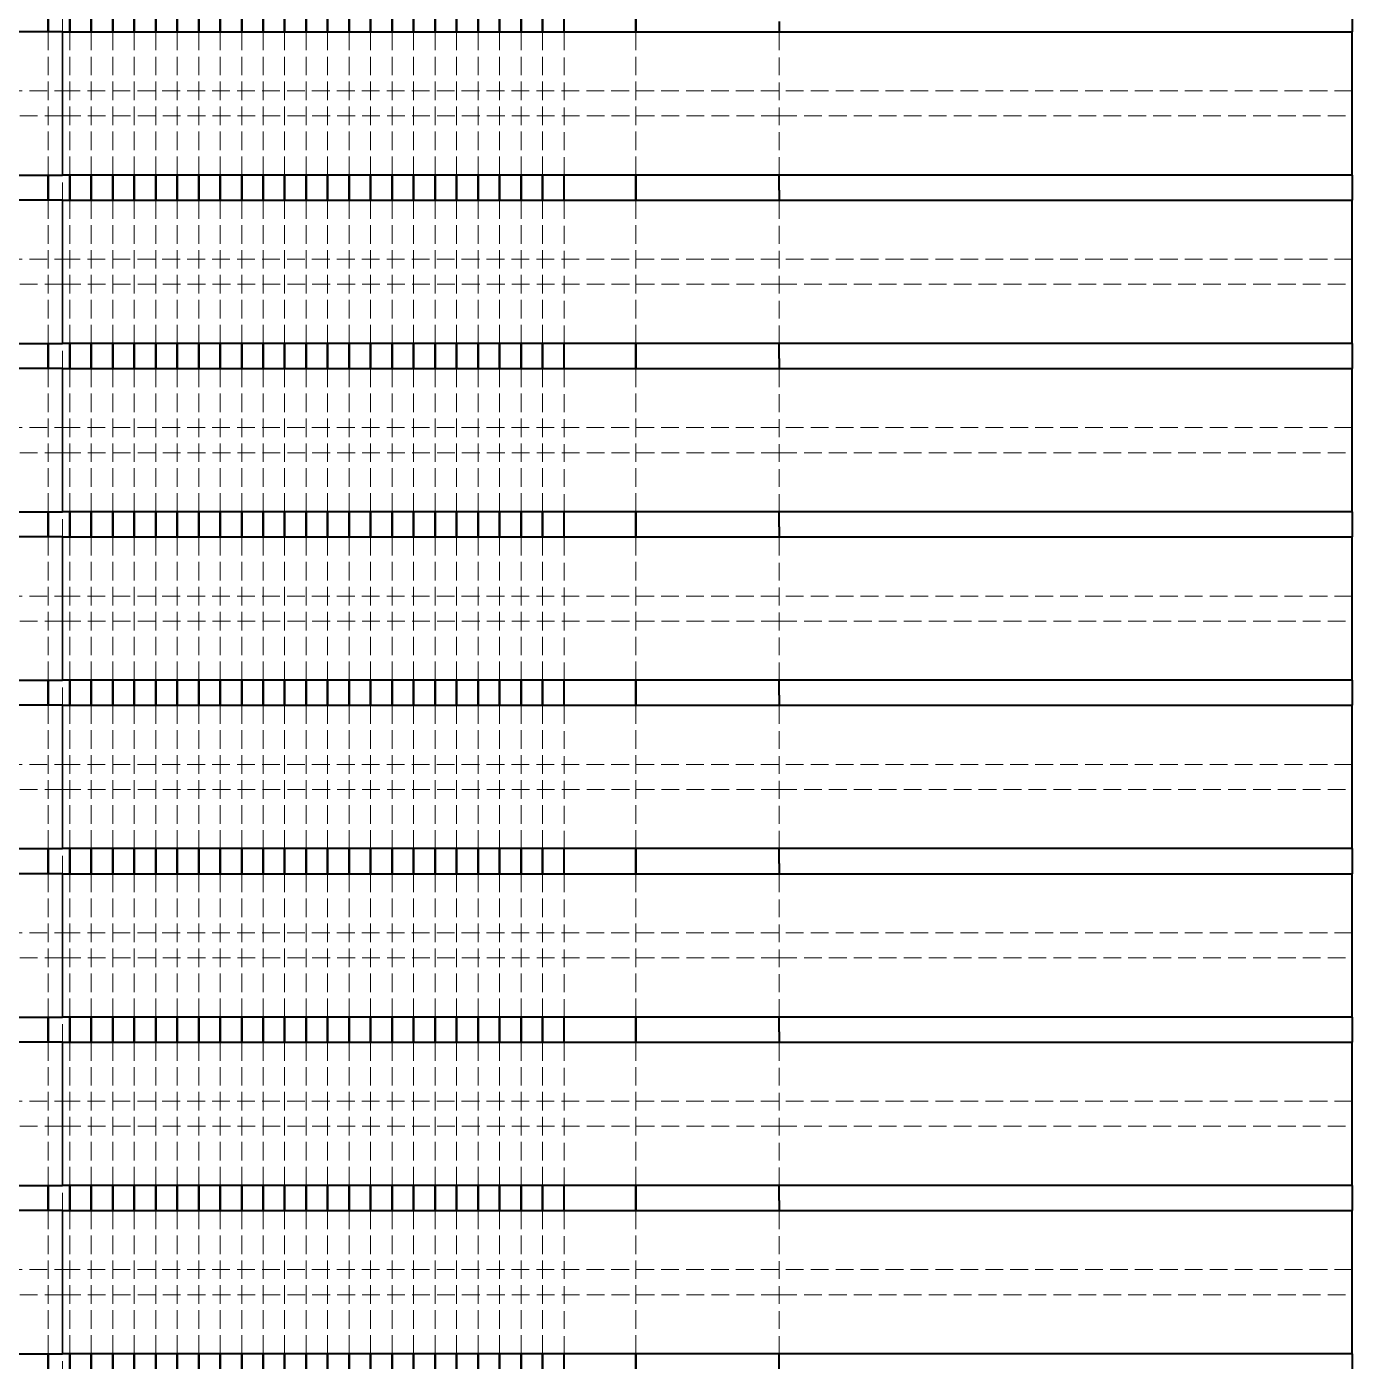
# Model space of a CAD drawing. Header units: millimetres. Extents: x 0 to 630, y 0 to 446.
# Drawn here: x 61.38 to 79.88, y 174.94 to 193.56 of the extents above; entities that cross this region are included whole.
import ezdxf

# ---------------------------------------------------------------- set-up
doc = ezdxf.new("R2010")
doc.units = ezdxf.units.MM
doc.header["$LTSCALE"] = 1.5
doc.linetypes.add('DASHED', pattern=[0.2067, 0.1654, -0.0413])
for name, color, linetype, lineweight, true_color in [('가려진 것(ISO)', 2, 'DASHED', 18, 0xffff00), ('가려진 좁은 것(ISO)', 2, 'DASHED', 18, 0xffff00), ('가시적인 것(ISO)', 3, 'Continuous', 40, 0x00ff00), ('가시적인 좁은 것(ISO)', 3, 'Continuous', 35, 0x00ff00)]:
    doc.layers.add(name, color=color, linetype=linetype, lineweight=lineweight, true_color=true_color)

msp = doc.modelspace()

# ---------------------------------------------------------------- linework, layer by layer
at = {"layer": '가려진 것(ISO)'}
for p, q in [((61.685, 193.494), (61.685, 191.494)), ((61.685, 191.494), (61.685, 193.494)), ((61.985, 193.494), (61.985, 191.494)), ((61.985, 191.494), (61.985, 193.494)), ((62.285, 193.494), (62.285, 191.494)), ((62.285, 191.494), (62.285, 193.494)), ((62.585, 193.494), (62.585, 191.494)), ((62.585, 191.494), (62.585, 193.494)), ((62.885, 193.494), (62.885, 191.494)), ((62.885, 191.494), (62.885, 193.494)), ((63.185, 193.494), (63.185, 191.494)), ((63.185, 191.494), (63.185, 193.494)), ((63.485, 193.494), (63.485, 191.494)), ((63.485, 191.494), (63.485, 193.494)), ((63.785, 193.494), (63.785, 191.494)), ((63.785, 191.494), (63.785, 193.494)), ((64.085, 193.494), (64.085, 191.494)), ((64.085, 191.494), (64.085, 193.494)), ((64.385, 193.494), (64.385, 191.494)), ((64.385, 191.494), (64.385, 193.494)), ((64.685, 193.494), (64.685, 191.494)), ((64.685, 191.494), (64.685, 193.494)), ((64.985, 193.494), (64.985, 191.494)), ((64.985, 191.494), (64.985, 193.494)), ((65.285, 193.494), (65.285, 191.494)), ((65.285, 191.494), (65.285, 193.494)), ((65.585, 193.494), (65.585, 191.494)), ((65.585, 191.494), (65.585, 193.494)), ((65.885, 193.494), (65.885, 191.494)), ((65.885, 191.494), (65.885, 193.494)), ((66.185, 193.494), (66.185, 191.494)), ((66.185, 191.494), (66.185, 193.494)), ((66.485, 193.494), (66.485, 191.494)), ((66.485, 191.494), (66.485, 193.494)), ((66.785, 193.494), (66.785, 191.494)), ((66.785, 191.494), (66.785, 193.494)), ((67.085, 193.494), (67.085, 191.494)), ((67.085, 191.494), (67.085, 193.494)), ((67.385, 193.494), (67.385, 191.494)), ((67.385, 191.494), (67.385, 193.494)), ((67.685, 193.494), (67.685, 191.494)), ((67.685, 191.494), (67.685, 193.494)), ((67.985, 193.494), (67.985, 191.494)), ((67.985, 191.494), (67.985, 193.494)), ((68.285, 193.494), (68.285, 191.494)), ((68.285, 191.494), (68.285, 193.494)), ((68.585, 193.494), (68.585, 191.494)), ((68.585, 191.494), (68.585, 193.494)), ((68.885, 191.494), (68.885, 193.494)), ((69.885, 191.494), (69.885, 193.494)), ((69.885, 193.494), (69.885, 191.494)), ((61.685, 191.144), (61.685, 189.144)), ((61.685, 189.144), (61.685, 191.144)), ((61.985, 191.144), (61.985, 189.144)), ((61.985, 189.144), (61.985, 191.144)), ((62.285, 191.144), (62.285, 189.144)), ((62.285, 189.144), (62.285, 191.144)), ((62.585, 191.144), (62.585, 189.144)), ((62.585, 189.144), (62.585, 191.144)), ((62.885, 191.144), (62.885, 189.144)), ((62.885, 189.144), (62.885, 191.144)), ((63.185, 191.144), (63.185, 189.144)), ((63.185, 189.144), (63.185, 191.144)), ((63.485, 191.144), (63.485, 189.144)), ((63.485, 189.144), (63.485, 191.144)), ((63.785, 191.144), (63.785, 189.144)), ((63.785, 189.144), (63.785, 191.144)), ((64.085, 191.144), (64.085, 189.144)), ((64.085, 189.144), (64.085, 191.144)), ((64.385, 191.144), (64.385, 189.144)), ((64.385, 189.144), (64.385, 191.144)), ((64.685, 191.144), (64.685, 189.144)), ((64.685, 189.144), (64.685, 191.144)), ((64.985, 191.144), (64.985, 189.144)), ((64.985, 189.144), (64.985, 191.144)), ((65.285, 191.144), (65.285, 189.144)), ((65.285, 189.144), (65.285, 191.144)), ((65.585, 191.144), (65.585, 189.144)), ((65.585, 189.144), (65.585, 191.144)), ((65.885, 191.144), (65.885, 189.144)), ((65.885, 189.144), (65.885, 191.144)), ((66.185, 191.144), (66.185, 189.144)), ((66.185, 189.144), (66.185, 191.144)), ((66.485, 191.144), (66.485, 189.144)), ((66.485, 189.144), (66.485, 191.144)), ((66.785, 191.144), (66.785, 189.144)), ((66.785, 189.144), (66.785, 191.144)), ((67.085, 191.144), (67.085, 189.144)), ((67.085, 189.144), (67.085, 191.144)), ((67.385, 191.144), (67.385, 189.144)), ((67.385, 189.144), (67.385, 191.144)), ((67.685, 191.144), (67.685, 189.144)), ((67.685, 189.144), (67.685, 191.144)), ((67.985, 191.144), (67.985, 189.144)), ((67.985, 189.144), (67.985, 191.144)), ((68.285, 191.144), (68.285, 189.144)), ((68.285, 189.144), (68.285, 191.144)), ((68.585, 191.144), (68.585, 189.144)), ((68.585, 189.144), (68.585, 191.144)), ((68.885, 189.144), (68.885, 191.144)), ((69.885, 189.144), (69.885, 191.144)), ((69.885, 191.144), (69.885, 189.144)), ((61.685, 188.794), (61.685, 186.794)), ((61.685, 186.794), (61.685, 188.794)), ((61.985, 188.794), (61.985, 186.794)), ((61.985, 186.794), (61.985, 188.794)), ((62.285, 188.794), (62.285, 186.794)), ((62.285, 186.794), (62.285, 188.794)), ((62.585, 188.794), (62.585, 186.794)), ((62.585, 186.794), (62.585, 188.794)), ((62.885, 188.794), (62.885, 186.794)), ((62.885, 186.794), (62.885, 188.794)), ((63.185, 188.794), (63.185, 186.794)), ((63.185, 186.794), (63.185, 188.794)), ((63.485, 188.794), (63.485, 186.794)), ((63.485, 186.794), (63.485, 188.794)), ((63.785, 188.794), (63.785, 186.794)), ((63.785, 186.794), (63.785, 188.794)), ((64.085, 188.794), (64.085, 186.794)), ((64.085, 186.794), (64.085, 188.794)), ((64.385, 188.794), (64.385, 186.794)), ((64.385, 186.794), (64.385, 188.794)), ((64.685, 188.794), (64.685, 186.794)), ((64.685, 186.794), (64.685, 188.794)), ((64.985, 188.794), (64.985, 186.794)), ((64.985, 186.794), (64.985, 188.794)), ((65.285, 188.794), (65.285, 186.794)), ((65.285, 186.794), (65.285, 188.794)), ((65.585, 188.794), (65.585, 186.794)), ((65.585, 186.794), (65.585, 188.794)), ((65.885, 188.794), (65.885, 186.794)), ((65.885, 186.794), (65.885, 188.794)), ((66.185, 188.794), (66.185, 186.794)), ((66.185, 186.794), (66.185, 188.794)), ((66.485, 188.794), (66.485, 186.794)), ((66.485, 186.794), (66.485, 188.794)), ((66.785, 188.794), (66.785, 186.794)), ((66.785, 186.794), (66.785, 188.794)), ((67.085, 188.794), (67.085, 186.794)), ((67.085, 186.794), (67.085, 188.794)), ((67.385, 188.794), (67.385, 186.794)), ((67.385, 186.794), (67.385, 188.794)), ((67.685, 188.794), (67.685, 186.794)), ((67.685, 186.794), (67.685, 188.794)), ((67.985, 188.794), (67.985, 186.794)), ((67.985, 186.794), (67.985, 188.794)), ((68.285, 188.794), (68.285, 186.794)), ((68.285, 186.794), (68.285, 188.794)), ((68.585, 188.794), (68.585, 186.794)), ((68.585, 186.794), (68.585, 188.794)), ((68.885, 186.794), (68.885, 188.794)), ((69.885, 186.794), (69.885, 188.794)), ((69.885, 188.794), (69.885, 186.794)), ((61.685, 186.444), (61.685, 184.444)), ((61.685, 184.444), (61.685, 186.444)), ((61.985, 186.444), (61.985, 184.444)), ((61.985, 184.444), (61.985, 186.444)), ((62.285, 186.444), (62.285, 184.444)), ((62.285, 184.444), (62.285, 186.444)), ((62.585, 186.444), (62.585, 184.444)), ((62.585, 184.444), (62.585, 186.444)), ((62.885, 186.444), (62.885, 184.444)), ((62.885, 184.444), (62.885, 186.444)), ((63.185, 186.444), (63.185, 184.444)), ((63.185, 184.444), (63.185, 186.444)), ((63.485, 186.444), (63.485, 184.444)), ((63.485, 184.444), (63.485, 186.444)), ((63.785, 186.444), (63.785, 184.444)), ((63.785, 184.444), (63.785, 186.444)), ((64.085, 186.444), (64.085, 184.444)), ((64.085, 184.444), (64.085, 186.444)), ((64.385, 186.444), (64.385, 184.444)), ((64.385, 184.444), (64.385, 186.444)), ((64.685, 186.444), (64.685, 184.444)), ((64.685, 184.444), (64.685, 186.444)), ((64.985, 186.444), (64.985, 184.444)), ((64.985, 184.444), (64.985, 186.444)), ((65.285, 186.444), (65.285, 184.444)), ((65.285, 184.444), (65.285, 186.444)), ((65.585, 186.444), (65.585, 184.444)), ((65.585, 184.444), (65.585, 186.444)), ((65.885, 186.444), (65.885, 184.444)), ((65.885, 184.444), (65.885, 186.444)), ((66.185, 186.444), (66.185, 184.444)), ((66.185, 184.444), (66.185, 186.444)), ((66.485, 186.444), (66.485, 184.444)), ((66.485, 184.444), (66.485, 186.444)), ((66.785, 186.444), (66.785, 184.444)), ((66.785, 184.444), (66.785, 186.444)), ((67.085, 186.444), (67.085, 184.444)), ((67.085, 184.444), (67.085, 186.444)), ((67.385, 186.444), (67.385, 184.444)), ((67.385, 184.444), (67.385, 186.444)), ((67.685, 186.444), (67.685, 184.444)), ((67.685, 184.444), (67.685, 186.444)), ((67.985, 186.444), (67.985, 184.444)), ((67.985, 184.444), (67.985, 186.444)), ((68.285, 186.444), (68.285, 184.444)), ((68.285, 184.444), (68.285, 186.444)), ((68.585, 186.444), (68.585, 184.444)), ((68.585, 184.444), (68.585, 186.444)), ((68.885, 184.444), (68.885, 186.444)), ((69.885, 184.444), (69.885, 186.444)), ((69.885, 186.444), (69.885, 184.444)), ((61.685, 184.094), (61.685, 182.094)), ((61.685, 182.094), (61.685, 184.094)), ((61.985, 184.094), (61.985, 182.094)), ((61.985, 182.094), (61.985, 184.094)), ((62.285, 184.094), (62.285, 182.094)), ((62.285, 182.094), (62.285, 184.094)), ((62.585, 184.094), (62.585, 182.094)), ((62.585, 182.094), (62.585, 184.094)), ((62.885, 184.094), (62.885, 182.094)), ((62.885, 182.094), (62.885, 184.094)), ((63.185, 184.094), (63.185, 182.094)), ((63.185, 182.094), (63.185, 184.094)), ((63.485, 184.094), (63.485, 182.094)), ((63.485, 182.094), (63.485, 184.094)), ((63.785, 184.094), (63.785, 182.094)), ((63.785, 182.094), (63.785, 184.094)), ((64.085, 184.094), (64.085, 182.094)), ((64.085, 182.094), (64.085, 184.094)), ((64.385, 184.094), (64.385, 182.094)), ((64.385, 182.094), (64.385, 184.094)), ((64.685, 184.094), (64.685, 182.094)), ((64.685, 182.094), (64.685, 184.094)), ((64.985, 184.094), (64.985, 182.094)), ((64.985, 182.094), (64.985, 184.094)), ((65.285, 184.094), (65.285, 182.094)), ((65.285, 182.094), (65.285, 184.094)), ((65.585, 184.094), (65.585, 182.094)), ((65.585, 182.094), (65.585, 184.094)), ((65.885, 184.094), (65.885, 182.094)), ((65.885, 182.094), (65.885, 184.094)), ((66.185, 184.094), (66.185, 182.094)), ((66.185, 182.094), (66.185, 184.094)), ((66.485, 184.094), (66.485, 182.094)), ((66.485, 182.094), (66.485, 184.094)), ((66.785, 184.094), (66.785, 182.094)), ((66.785, 182.094), (66.785, 184.094)), ((67.085, 184.094), (67.085, 182.094)), ((67.085, 182.094), (67.085, 184.094)), ((67.385, 184.094), (67.385, 182.094)), ((67.385, 182.094), (67.385, 184.094)), ((67.685, 184.094), (67.685, 182.094)), ((67.685, 182.094), (67.685, 184.094)), ((67.985, 184.094), (67.985, 182.094)), ((67.985, 182.094), (67.985, 184.094)), ((68.285, 184.094), (68.285, 182.094)), ((68.285, 182.094), (68.285, 184.094)), ((68.585, 184.094), (68.585, 182.094)), ((68.585, 182.094), (68.585, 184.094)), ((68.885, 182.094), (68.885, 184.094)), ((69.885, 182.094), (69.885, 184.094)), ((69.885, 184.094), (69.885, 182.094)), ((61.685, 181.744), (61.685, 179.744)), ((61.685, 179.744), (61.685, 181.744)), ((61.985, 181.744), (61.985, 179.744)), ((61.985, 179.744), (61.985, 181.744)), ((62.285, 181.744), (62.285, 179.744)), ((62.285, 179.744), (62.285, 181.744)), ((62.585, 181.744), (62.585, 179.744)), ((62.585, 179.744), (62.585, 181.744)), ((62.885, 181.744), (62.885, 179.744)), ((62.885, 179.744), (62.885, 181.744)), ((63.185, 181.744), (63.185, 179.744)), ((63.185, 179.744), (63.185, 181.744)), ((63.485, 181.744), (63.485, 179.744)), ((63.485, 179.744), (63.485, 181.744)), ((63.785, 181.744), (63.785, 179.744)), ((63.785, 179.744), (63.785, 181.744)), ((64.085, 181.744), (64.085, 179.744)), ((64.085, 179.744), (64.085, 181.744)), ((64.385, 181.744), (64.385, 179.744)), ((64.385, 179.744), (64.385, 181.744)), ((64.685, 181.744), (64.685, 179.744)), ((64.685, 179.744), (64.685, 181.744)), ((64.985, 181.744), (64.985, 179.744)), ((64.985, 179.744), (64.985, 181.744)), ((65.285, 181.744), (65.285, 179.744)), ((65.285, 179.744), (65.285, 181.744)), ((65.585, 181.744), (65.585, 179.744)), ((65.585, 179.744), (65.585, 181.744)), ((65.885, 181.744), (65.885, 179.744)), ((65.885, 179.744), (65.885, 181.744)), ((66.185, 181.744), (66.185, 179.744)), ((66.185, 179.744), (66.185, 181.744)), ((66.485, 181.744), (66.485, 179.744)), ((66.485, 179.744), (66.485, 181.744)), ((66.785, 181.744), (66.785, 179.744)), ((66.785, 179.744), (66.785, 181.744)), ((67.085, 181.744), (67.085, 179.744)), ((67.085, 179.744), (67.085, 181.744)), ((67.385, 181.744), (67.385, 179.744)), ((67.385, 179.744), (67.385, 181.744)), ((67.685, 181.744), (67.685, 179.744)), ((67.685, 179.744), (67.685, 181.744)), ((67.985, 181.744), (67.985, 179.744)), ((67.985, 179.744), (67.985, 181.744)), ((68.285, 181.744), (68.285, 179.744)), ((68.285, 179.744), (68.285, 181.744)), ((68.585, 181.744), (68.585, 179.744)), ((68.585, 179.744), (68.585, 181.744)), ((68.885, 179.744), (68.885, 181.744)), ((69.885, 179.744), (69.885, 181.744)), ((69.885, 181.744), (69.885, 179.744)), ((61.685, 179.394), (61.685, 177.394)), ((61.685, 177.394), (61.685, 179.394)), ((61.985, 179.394), (61.985, 177.394)), ((61.985, 177.394), (61.985, 179.394)), ((62.285, 179.394), (62.285, 177.394)), ((62.285, 177.394), (62.285, 179.394)), ((62.585, 179.394), (62.585, 177.394)), ((62.585, 177.394), (62.585, 179.394)), ((62.885, 179.394), (62.885, 177.394)), ((62.885, 177.394), (62.885, 179.394)), ((63.185, 179.394), (63.185, 177.394)), ((63.185, 177.394), (63.185, 179.394)), ((63.485, 179.394), (63.485, 177.394)), ((63.485, 177.394), (63.485, 179.394)), ((63.785, 179.394), (63.785, 177.394)), ((63.785, 177.394), (63.785, 179.394)), ((64.085, 179.394), (64.085, 177.394)), ((64.085, 177.394), (64.085, 179.394)), ((64.385, 179.394), (64.385, 177.394)), ((64.385, 177.394), (64.385, 179.394)), ((64.685, 179.394), (64.685, 177.394)), ((64.685, 177.394), (64.685, 179.394)), ((64.985, 179.394), (64.985, 177.394)), ((64.985, 177.394), (64.985, 179.394)), ((65.285, 179.394), (65.285, 177.394)), ((65.285, 177.394), (65.285, 179.394)), ((65.585, 179.394), (65.585, 177.394)), ((65.585, 177.394), (65.585, 179.394)), ((65.885, 179.394), (65.885, 177.394)), ((65.885, 177.394), (65.885, 179.394)), ((66.185, 179.394), (66.185, 177.394)), ((66.185, 177.394), (66.185, 179.394)), ((66.485, 179.394), (66.485, 177.394)), ((66.485, 177.394), (66.485, 179.394)), ((66.785, 179.394), (66.785, 177.394)), ((66.785, 177.394), (66.785, 179.394)), ((67.085, 179.394), (67.085, 177.394)), ((67.085, 177.394), (67.085, 179.394)), ((67.385, 179.394), (67.385, 177.394)), ((67.385, 177.394), (67.385, 179.394)), ((67.685, 179.394), (67.685, 177.394)), ((67.685, 177.394), (67.685, 179.394)), ((67.985, 179.394), (67.985, 177.394)), ((67.985, 177.394), (67.985, 179.394)), ((68.285, 179.394), (68.285, 177.394)), ((68.285, 177.394), (68.285, 179.394)), ((68.585, 179.394), (68.585, 177.394)), ((68.585, 177.394), (68.585, 179.394)), ((68.885, 177.394), (68.885, 179.394)), ((69.885, 177.394), (69.885, 179.394)), ((69.885, 179.394), (69.885, 177.394)), ((61.685, 177.044), (61.685, 175.044)), ((61.685, 175.044), (61.685, 177.044)), ((61.985, 177.044), (61.985, 175.044)), ((61.985, 175.044), (61.985, 177.044)), ((62.285, 177.044), (62.285, 175.044)), ((62.285, 175.044), (62.285, 177.044)), ((62.585, 177.044), (62.585, 175.044)), ((62.585, 175.044), (62.585, 177.044)), ((62.885, 177.044), (62.885, 175.044)), ((62.885, 175.044), (62.885, 177.044)), ((63.185, 177.044), (63.185, 175.044)), ((63.185, 175.044), (63.185, 177.044)), ((63.485, 177.044), (63.485, 175.044)), ((63.485, 175.044), (63.485, 177.044)), ((63.785, 177.044), (63.785, 175.044)), ((63.785, 175.044), (63.785, 177.044)), ((64.085, 177.044), (64.085, 175.044)), ((64.085, 175.044), (64.085, 177.044)), ((64.385, 177.044), (64.385, 175.044)), ((64.385, 175.044), (64.385, 177.044)), ((64.685, 177.044), (64.685, 175.044)), ((64.685, 175.044), (64.685, 177.044)), ((64.985, 177.044), (64.985, 175.044)), ((64.985, 175.044), (64.985, 177.044)), ((65.285, 177.044), (65.285, 175.044)), ((65.285, 175.044), (65.285, 177.044)), ((65.585, 177.044), (65.585, 175.044)), ((65.585, 175.044), (65.585, 177.044)), ((65.885, 177.044), (65.885, 175.044)), ((65.885, 175.044), (65.885, 177.044)), ((66.185, 177.044), (66.185, 175.044)), ((66.185, 175.044), (66.185, 177.044)), ((66.485, 177.044), (66.485, 175.044)), ((66.485, 175.044), (66.485, 177.044)), ((66.785, 177.044), (66.785, 175.044)), ((66.785, 175.044), (66.785, 177.044)), ((67.085, 177.044), (67.085, 175.044)), ((67.085, 175.044), (67.085, 177.044)), ((67.385, 177.044), (67.385, 175.044)), ((67.385, 175.044), (67.385, 177.044)), ((67.685, 177.044), (67.685, 175.044)), ((67.685, 175.044), (67.685, 177.044)), ((67.985, 177.044), (67.985, 175.044)), ((67.985, 175.044), (67.985, 177.044)), ((68.285, 177.044), (68.285, 175.044)), ((68.285, 175.044), (68.285, 177.044)), ((68.585, 177.044), (68.585, 175.044)), ((68.585, 175.044), (68.585, 177.044)), ((68.885, 175.044), (68.885, 177.044)), ((69.885, 175.044), (69.885, 177.044)), ((69.885, 177.044), (69.885, 175.044))]:
    msp.add_line(p, q, dxfattribs=at)
at = {"layer": '가려진 것(ISO)', "color": 1, "true_color": 0xff0000}
for p, q in [((71.885, 191.494), (71.885, 193.494)), ((40.885, 192.669), (61.885, 192.669)), ((61.885, 192.669), (71.885, 192.669)), ((79.885, 192.669), (71.885, 192.669)), ((61.885, 192.319), (40.885, 192.319)), ((71.885, 192.319), (61.885, 192.319)), ((71.885, 192.319), (79.885, 192.319)), ((71.885, 189.144), (71.885, 191.144)), ((40.885, 190.319), (61.885, 190.319)), ((61.885, 190.319), (71.885, 190.319)), ((79.885, 190.319), (71.885, 190.319)), ((61.885, 189.969), (40.885, 189.969)), ((71.885, 189.969), (61.885, 189.969)), ((71.885, 189.969), (79.885, 189.969)), ((71.885, 186.794), (71.885, 188.794)), ((40.885, 187.969), (61.885, 187.969)), ((61.885, 187.969), (71.885, 187.969)), ((79.885, 187.969), (71.885, 187.969)), ((61.885, 187.619), (40.885, 187.619)), ((71.885, 187.619), (61.885, 187.619)), ((71.885, 187.619), (79.885, 187.619)), ((71.885, 184.444), (71.885, 186.444)), ((40.885, 185.619), (61.885, 185.619)), ((61.885, 185.619), (71.885, 185.619)), ((79.885, 185.619), (71.885, 185.619)), ((61.885, 185.269), (40.885, 185.269)), ((71.885, 185.269), (61.885, 185.269)), ((71.885, 185.269), (79.885, 185.269)), ((71.885, 182.094), (71.885, 184.094)), ((40.885, 183.269), (61.885, 183.269)), ((61.885, 183.269), (71.885, 183.269)), ((79.885, 183.269), (71.885, 183.269)), ((61.885, 182.919), (40.885, 182.919)), ((71.885, 182.919), (61.885, 182.919)), ((71.885, 182.919), (79.885, 182.919)), ((71.885, 179.744), (71.885, 181.744)), ((40.885, 180.919), (61.885, 180.919)), ((61.885, 180.919), (71.885, 180.919)), ((79.885, 180.919), (71.885, 180.919)), ((61.885, 180.569), (40.885, 180.569)), ((71.885, 180.569), (61.885, 180.569)), ((71.885, 180.569), (79.885, 180.569)), ((71.885, 177.394), (71.885, 179.394)), ((40.885, 178.569), (61.885, 178.569)), ((61.885, 178.569), (71.885, 178.569)), ((79.885, 178.569), (71.885, 178.569)), ((61.885, 178.219), (40.885, 178.219)), ((71.885, 178.219), (61.885, 178.219)), ((71.885, 178.219), (79.885, 178.219)), ((71.885, 175.044), (71.885, 177.044)), ((40.885, 176.219), (61.885, 176.219)), ((61.885, 176.219), (71.885, 176.219)), ((79.885, 176.219), (71.885, 176.219)), ((61.885, 175.869), (40.885, 175.869)), ((71.885, 175.869), (61.885, 175.869)), ((71.885, 175.869), (79.885, 175.869))]:
    msp.add_line(p, q, dxfattribs=at)
at = {"layer": '가려진 좁은 것(ISO)', "color": 1, "true_color": 0xff0000}
for p, q in [((61.885, 193.494), (61.885, 193.844)), ((61.885, 191.144), (61.885, 191.494)), ((61.885, 188.794), (61.885, 189.144)), ((61.885, 186.444), (61.885, 186.794)), ((61.885, 184.094), (61.885, 184.444)), ((61.885, 181.744), (61.885, 182.094)), ((61.885, 179.394), (61.885, 179.744)), ((61.885, 177.044), (61.885, 177.394)), ((61.885, 174.694), (61.885, 175.044))]:
    msp.add_line(p, q, dxfattribs=at)
at = {"layer": '가시적인 것(ISO)'}
for p, q in [((61.685, 193.844), (61.685, 193.494)), ((61.685, 193.494), (61.685, 193.844)), ((61.985, 193.844), (61.985, 193.494)), ((61.985, 193.494), (61.985, 193.844)), ((62.285, 193.844), (62.285, 193.494)), ((62.285, 193.494), (62.285, 193.844)), ((62.585, 193.844), (62.585, 193.494)), ((62.585, 193.494), (62.585, 193.844)), ((62.885, 193.844), (62.885, 193.494)), ((62.885, 193.494), (62.885, 193.844)), ((63.185, 193.844), (63.185, 193.494)), ((63.185, 193.494), (63.185, 193.844)), ((63.485, 193.844), (63.485, 193.494)), ((63.485, 193.494), (63.485, 193.844)), ((63.785, 193.844), (63.785, 193.494)), ((63.785, 193.494), (63.785, 193.844)), ((64.085, 193.844), (64.085, 193.494)), ((64.085, 193.494), (64.085, 193.844)), ((64.385, 193.844), (64.385, 193.494)), ((64.385, 193.494), (64.385, 193.844)), ((64.685, 193.844), (64.685, 193.494)), ((64.685, 193.494), (64.685, 193.844)), ((64.985, 193.844), (64.985, 193.494)), ((64.985, 193.494), (64.985, 193.844)), ((65.285, 193.844), (65.285, 193.494)), ((65.285, 193.494), (65.285, 193.844)), ((65.585, 193.844), (65.585, 193.494)), ((65.585, 193.494), (65.585, 193.844)), ((65.885, 193.844), (65.885, 193.494)), ((65.885, 193.494), (65.885, 193.844)), ((66.185, 193.844), (66.185, 193.494)), ((66.185, 193.494), (66.185, 193.844)), ((66.485, 193.844), (66.485, 193.494)), ((66.485, 193.494), (66.485, 193.844)), ((66.785, 193.844), (66.785, 193.494)), ((66.785, 193.494), (66.785, 193.844)), ((67.085, 193.844), (67.085, 193.494)), ((67.085, 193.494), (67.085, 193.844)), ((67.385, 193.844), (67.385, 193.494)), ((67.385, 193.494), (67.385, 193.844)), ((67.685, 193.844), (67.685, 193.494)), ((67.685, 193.494), (67.685, 193.844)), ((67.985, 193.844), (67.985, 193.494)), ((67.985, 193.494), (67.985, 193.844)), ((68.285, 193.844), (68.285, 193.494)), ((68.285, 193.494), (68.285, 193.844)), ((68.585, 193.844), (68.585, 193.494)), ((68.585, 193.494), (68.585, 193.844)), ((68.885, 193.494), (68.885, 193.844)), ((69.885, 193.494), (69.885, 193.844)), ((69.885, 193.844), (69.885, 193.494)), ((71.885, 193.635), (71.885, 193.494)), ((61.685, 191.494), (61.685, 191.144)), ((61.685, 191.144), (61.685, 191.494)), ((61.985, 191.494), (61.985, 191.144)), ((61.985, 191.144), (61.985, 191.494)), ((62.285, 191.494), (62.285, 191.144)), ((62.285, 191.144), (62.285, 191.494)), ((62.585, 191.494), (62.585, 191.144)), ((62.585, 191.144), (62.585, 191.494)), ((62.885, 191.494), (62.885, 191.144)), ((62.885, 191.144), (62.885, 191.494)), ((63.185, 191.494), (63.185, 191.144)), ((63.185, 191.144), (63.185, 191.494)), ((63.485, 191.494), (63.485, 191.144)), ((63.485, 191.144), (63.485, 191.494)), ((63.785, 191.494), (63.785, 191.144)), ((63.785, 191.144), (63.785, 191.494)), ((64.085, 191.494), (64.085, 191.144)), ((64.085, 191.144), (64.085, 191.494)), ((64.385, 191.494), (64.385, 191.144)), ((64.385, 191.144), (64.385, 191.494)), ((64.685, 191.494), (64.685, 191.144)), ((64.685, 191.144), (64.685, 191.494)), ((64.985, 191.494), (64.985, 191.144)), ((64.985, 191.144), (64.985, 191.494)), ((65.285, 191.494), (65.285, 191.144)), ((65.285, 191.144), (65.285, 191.494)), ((65.585, 191.494), (65.585, 191.144)), ((65.585, 191.144), (65.585, 191.494)), ((65.885, 191.494), (65.885, 191.144)), ((65.885, 191.144), (65.885, 191.494)), ((66.185, 191.494), (66.185, 191.144)), ((66.185, 191.144), (66.185, 191.494)), ((66.485, 191.494), (66.485, 191.144)), ((66.485, 191.144), (66.485, 191.494)), ((66.785, 191.494), (66.785, 191.144)), ((66.785, 191.144), (66.785, 191.494)), ((67.085, 191.494), (67.085, 191.144)), ((67.085, 191.144), (67.085, 191.494)), ((67.385, 191.494), (67.385, 191.144)), ((67.385, 191.144), (67.385, 191.494)), ((67.685, 191.494), (67.685, 191.144)), ((67.685, 191.144), (67.685, 191.494)), ((67.985, 191.494), (67.985, 191.144)), ((67.985, 191.144), (67.985, 191.494)), ((68.285, 191.494), (68.285, 191.144)), ((68.285, 191.144), (68.285, 191.494)), ((68.585, 191.494), (68.585, 191.144)), ((68.585, 191.144), (68.585, 191.494)), ((68.885, 191.144), (68.885, 191.494)), ((69.885, 191.144), (69.885, 191.494)), ((69.885, 191.494), (69.885, 191.144)), ((71.885, 191.285), (71.885, 191.144)), ((61.685, 189.144), (61.685, 188.794)), ((61.685, 188.794), (61.685, 189.144)), ((61.985, 189.144), (61.985, 188.794)), ((61.985, 188.794), (61.985, 189.144)), ((62.285, 189.144), (62.285, 188.794)), ((62.285, 188.794), (62.285, 189.144)), ((62.585, 189.144), (62.585, 188.794)), ((62.585, 188.794), (62.585, 189.144)), ((62.885, 189.144), (62.885, 188.794)), ((62.885, 188.794), (62.885, 189.144)), ((63.185, 189.144), (63.185, 188.794)), ((63.185, 188.794), (63.185, 189.144)), ((63.485, 189.144), (63.485, 188.794)), ((63.485, 188.794), (63.485, 189.144)), ((63.785, 189.144), (63.785, 188.794)), ((63.785, 188.794), (63.785, 189.144)), ((64.085, 189.144), (64.085, 188.794)), ((64.085, 188.794), (64.085, 189.144)), ((64.385, 189.144), (64.385, 188.794)), ((64.385, 188.794), (64.385, 189.144)), ((64.685, 189.144), (64.685, 188.794)), ((64.685, 188.794), (64.685, 189.144)), ((64.985, 189.144), (64.985, 188.794)), ((64.985, 188.794), (64.985, 189.144)), ((65.285, 189.144), (65.285, 188.794)), ((65.285, 188.794), (65.285, 189.144)), ((65.585, 189.144), (65.585, 188.794)), ((65.585, 188.794), (65.585, 189.144)), ((65.885, 189.144), (65.885, 188.794)), ((65.885, 188.794), (65.885, 189.144)), ((66.185, 189.144), (66.185, 188.794)), ((66.185, 188.794), (66.185, 189.144)), ((66.485, 189.144), (66.485, 188.794)), ((66.485, 188.794), (66.485, 189.144)), ((66.785, 189.144), (66.785, 188.794)), ((66.785, 188.794), (66.785, 189.144)), ((67.085, 189.144), (67.085, 188.794)), ((67.085, 188.794), (67.085, 189.144)), ((67.385, 189.144), (67.385, 188.794)), ((67.385, 188.794), (67.385, 189.144)), ((67.685, 189.144), (67.685, 188.794)), ((67.685, 188.794), (67.685, 189.144)), ((67.985, 189.144), (67.985, 188.794)), ((67.985, 188.794), (67.985, 189.144)), ((68.285, 189.144), (68.285, 188.794)), ((68.285, 188.794), (68.285, 189.144)), ((68.585, 189.144), (68.585, 188.794)), ((68.585, 188.794), (68.585, 189.144)), ((68.885, 188.794), (68.885, 189.144)), ((69.885, 188.794), (69.885, 189.144)), ((69.885, 189.144), (69.885, 188.794)), ((71.885, 188.935), (71.885, 188.794)), ((61.685, 186.794), (61.685, 186.444)), ((61.685, 186.444), (61.685, 186.794)), ((61.985, 186.794), (61.985, 186.444)), ((61.985, 186.444), (61.985, 186.794)), ((62.285, 186.794), (62.285, 186.444)), ((62.285, 186.444), (62.285, 186.794)), ((62.585, 186.794), (62.585, 186.444)), ((62.585, 186.444), (62.585, 186.794)), ((62.885, 186.794), (62.885, 186.444)), ((62.885, 186.444), (62.885, 186.794)), ((63.185, 186.794), (63.185, 186.444)), ((63.185, 186.444), (63.185, 186.794)), ((63.485, 186.794), (63.485, 186.444)), ((63.485, 186.444), (63.485, 186.794)), ((63.785, 186.794), (63.785, 186.444)), ((63.785, 186.444), (63.785, 186.794)), ((64.085, 186.794), (64.085, 186.444)), ((64.085, 186.444), (64.085, 186.794)), ((64.385, 186.794), (64.385, 186.444)), ((64.385, 186.444), (64.385, 186.794)), ((64.685, 186.794), (64.685, 186.444)), ((64.685, 186.444), (64.685, 186.794)), ((64.985, 186.794), (64.985, 186.444)), ((64.985, 186.444), (64.985, 186.794)), ((65.285, 186.794), (65.285, 186.444)), ((65.285, 186.444), (65.285, 186.794)), ((65.585, 186.794), (65.585, 186.444)), ((65.585, 186.444), (65.585, 186.794)), ((65.885, 186.794), (65.885, 186.444)), ((65.885, 186.444), (65.885, 186.794)), ((66.185, 186.794), (66.185, 186.444)), ((66.185, 186.444), (66.185, 186.794)), ((66.485, 186.794), (66.485, 186.444)), ((66.485, 186.444), (66.485, 186.794)), ((66.785, 186.794), (66.785, 186.444)), ((66.785, 186.444), (66.785, 186.794)), ((67.085, 186.794), (67.085, 186.444)), ((67.085, 186.444), (67.085, 186.794)), ((67.385, 186.794), (67.385, 186.444)), ((67.385, 186.444), (67.385, 186.794)), ((67.685, 186.794), (67.685, 186.444)), ((67.685, 186.444), (67.685, 186.794)), ((67.985, 186.794), (67.985, 186.444)), ((67.985, 186.444), (67.985, 186.794)), ((68.285, 186.794), (68.285, 186.444)), ((68.285, 186.444), (68.285, 186.794)), ((68.585, 186.794), (68.585, 186.444)), ((68.585, 186.444), (68.585, 186.794)), ((68.885, 186.444), (68.885, 186.794)), ((69.885, 186.444), (69.885, 186.794)), ((69.885, 186.794), (69.885, 186.444)), ((71.885, 186.585), (71.885, 186.444)), ((61.685, 184.444), (61.685, 184.094)), ((61.685, 184.094), (61.685, 184.444)), ((61.985, 184.444), (61.985, 184.094)), ((61.985, 184.094), (61.985, 184.444)), ((62.285, 184.444), (62.285, 184.094)), ((62.285, 184.094), (62.285, 184.444)), ((62.585, 184.444), (62.585, 184.094)), ((62.585, 184.094), (62.585, 184.444)), ((62.885, 184.444), (62.885, 184.094)), ((62.885, 184.094), (62.885, 184.444)), ((63.185, 184.444), (63.185, 184.094)), ((63.185, 184.094), (63.185, 184.444)), ((63.485, 184.444), (63.485, 184.094)), ((63.485, 184.094), (63.485, 184.444)), ((63.785, 184.444), (63.785, 184.094)), ((63.785, 184.094), (63.785, 184.444)), ((64.085, 184.444), (64.085, 184.094)), ((64.085, 184.094), (64.085, 184.444)), ((64.385, 184.444), (64.385, 184.094)), ((64.385, 184.094), (64.385, 184.444)), ((64.685, 184.444), (64.685, 184.094)), ((64.685, 184.094), (64.685, 184.444)), ((64.985, 184.444), (64.985, 184.094)), ((64.985, 184.094), (64.985, 184.444)), ((65.285, 184.444), (65.285, 184.094)), ((65.285, 184.094), (65.285, 184.444)), ((65.585, 184.444), (65.585, 184.094)), ((65.585, 184.094), (65.585, 184.444)), ((65.885, 184.444), (65.885, 184.094)), ((65.885, 184.094), (65.885, 184.444)), ((66.185, 184.444), (66.185, 184.094)), ((66.185, 184.094), (66.185, 184.444)), ((66.485, 184.444), (66.485, 184.094)), ((66.485, 184.094), (66.485, 184.444)), ((66.785, 184.444), (66.785, 184.094)), ((66.785, 184.094), (66.785, 184.444)), ((67.085, 184.444), (67.085, 184.094)), ((67.085, 184.094), (67.085, 184.444)), ((67.385, 184.444), (67.385, 184.094)), ((67.385, 184.094), (67.385, 184.444)), ((67.685, 184.444), (67.685, 184.094)), ((67.685, 184.094), (67.685, 184.444)), ((67.985, 184.444), (67.985, 184.094)), ((67.985, 184.094), (67.985, 184.444)), ((68.285, 184.444), (68.285, 184.094)), ((68.285, 184.094), (68.285, 184.444)), ((68.585, 184.444), (68.585, 184.094)), ((68.585, 184.094), (68.585, 184.444)), ((68.885, 184.094), (68.885, 184.444)), ((69.885, 184.094), (69.885, 184.444)), ((69.885, 184.444), (69.885, 184.094)), ((71.885, 184.235), (71.885, 184.094)), ((61.685, 182.094), (61.685, 181.744)), ((61.685, 181.744), (61.685, 182.094)), ((61.985, 182.094), (61.985, 181.744)), ((61.985, 181.744), (61.985, 182.094)), ((62.285, 182.094), (62.285, 181.744)), ((62.285, 181.744), (62.285, 182.094)), ((62.585, 182.094), (62.585, 181.744)), ((62.585, 181.744), (62.585, 182.094)), ((62.885, 182.094), (62.885, 181.744)), ((62.885, 181.744), (62.885, 182.094)), ((63.185, 182.094), (63.185, 181.744)), ((63.185, 181.744), (63.185, 182.094)), ((63.485, 182.094), (63.485, 181.744)), ((63.485, 181.744), (63.485, 182.094)), ((63.785, 182.094), (63.785, 181.744)), ((63.785, 181.744), (63.785, 182.094)), ((64.085, 182.094), (64.085, 181.744)), ((64.085, 181.744), (64.085, 182.094)), ((64.385, 182.094), (64.385, 181.744)), ((64.385, 181.744), (64.385, 182.094)), ((64.685, 182.094), (64.685, 181.744)), ((64.685, 181.744), (64.685, 182.094)), ((64.985, 182.094), (64.985, 181.744)), ((64.985, 181.744), (64.985, 182.094)), ((65.285, 182.094), (65.285, 181.744)), ((65.285, 181.744), (65.285, 182.094)), ((65.585, 182.094), (65.585, 181.744)), ((65.585, 181.744), (65.585, 182.094)), ((65.885, 182.094), (65.885, 181.744)), ((65.885, 181.744), (65.885, 182.094)), ((66.185, 182.094), (66.185, 181.744)), ((66.185, 181.744), (66.185, 182.094)), ((66.485, 182.094), (66.485, 181.744)), ((66.485, 181.744), (66.485, 182.094)), ((66.785, 182.094), (66.785, 181.744)), ((66.785, 181.744), (66.785, 182.094)), ((67.085, 182.094), (67.085, 181.744)), ((67.085, 181.744), (67.085, 182.094)), ((67.385, 182.094), (67.385, 181.744)), ((67.385, 181.744), (67.385, 182.094)), ((67.685, 182.094), (67.685, 181.744)), ((67.685, 181.744), (67.685, 182.094)), ((67.985, 182.094), (67.985, 181.744)), ((67.985, 181.744), (67.985, 182.094)), ((68.285, 182.094), (68.285, 181.744)), ((68.285, 181.744), (68.285, 182.094)), ((68.585, 182.094), (68.585, 181.744)), ((68.585, 181.744), (68.585, 182.094)), ((68.885, 181.744), (68.885, 182.094)), ((69.885, 181.744), (69.885, 182.094)), ((69.885, 182.094), (69.885, 181.744)), ((71.885, 181.885), (71.885, 181.744)), ((61.685, 179.744), (61.685, 179.394)), ((61.685, 179.394), (61.685, 179.744)), ((61.985, 179.744), (61.985, 179.394)), ((61.985, 179.394), (61.985, 179.744)), ((62.285, 179.744), (62.285, 179.394)), ((62.285, 179.394), (62.285, 179.744)), ((62.585, 179.744), (62.585, 179.394)), ((62.585, 179.394), (62.585, 179.744)), ((62.885, 179.744), (62.885, 179.394)), ((62.885, 179.394), (62.885, 179.744)), ((63.185, 179.744), (63.185, 179.394)), ((63.185, 179.394), (63.185, 179.744)), ((63.485, 179.744), (63.485, 179.394)), ((63.485, 179.394), (63.485, 179.744)), ((63.785, 179.744), (63.785, 179.394)), ((63.785, 179.394), (63.785, 179.744)), ((64.085, 179.744), (64.085, 179.394)), ((64.085, 179.394), (64.085, 179.744)), ((64.385, 179.744), (64.385, 179.394)), ((64.385, 179.394), (64.385, 179.744)), ((64.685, 179.744), (64.685, 179.394)), ((64.685, 179.394), (64.685, 179.744)), ((64.985, 179.744), (64.985, 179.394)), ((64.985, 179.394), (64.985, 179.744)), ((65.285, 179.744), (65.285, 179.394)), ((65.285, 179.394), (65.285, 179.744)), ((65.585, 179.744), (65.585, 179.394)), ((65.585, 179.394), (65.585, 179.744)), ((65.885, 179.744), (65.885, 179.394)), ((65.885, 179.394), (65.885, 179.744)), ((66.185, 179.744), (66.185, 179.394)), ((66.185, 179.394), (66.185, 179.744)), ((66.485, 179.744), (66.485, 179.394)), ((66.485, 179.394), (66.485, 179.744)), ((66.785, 179.744), (66.785, 179.394)), ((66.785, 179.394), (66.785, 179.744)), ((67.085, 179.744), (67.085, 179.394)), ((67.085, 179.394), (67.085, 179.744)), ((67.385, 179.744), (67.385, 179.394)), ((67.385, 179.394), (67.385, 179.744)), ((67.685, 179.744), (67.685, 179.394)), ((67.685, 179.394), (67.685, 179.744)), ((67.985, 179.744), (67.985, 179.394)), ((67.985, 179.394), (67.985, 179.744)), ((68.285, 179.744), (68.285, 179.394)), ((68.285, 179.394), (68.285, 179.744)), ((68.585, 179.744), (68.585, 179.394)), ((68.585, 179.394), (68.585, 179.744)), ((68.885, 179.394), (68.885, 179.744)), ((69.885, 179.394), (69.885, 179.744)), ((69.885, 179.744), (69.885, 179.394)), ((71.885, 179.535), (71.885, 179.394)), ((61.685, 177.394), (61.685, 177.044)), ((61.685, 177.044), (61.685, 177.394)), ((61.985, 177.394), (61.985, 177.044)), ((61.985, 177.044), (61.985, 177.394)), ((62.285, 177.394), (62.285, 177.044)), ((62.285, 177.044), (62.285, 177.394)), ((62.585, 177.394), (62.585, 177.044)), ((62.585, 177.044), (62.585, 177.394)), ((62.885, 177.394), (62.885, 177.044)), ((62.885, 177.044), (62.885, 177.394)), ((63.185, 177.394), (63.185, 177.044)), ((63.185, 177.044), (63.185, 177.394)), ((63.485, 177.394), (63.485, 177.044)), ((63.485, 177.044), (63.485, 177.394)), ((63.785, 177.394), (63.785, 177.044)), ((63.785, 177.044), (63.785, 177.394)), ((64.085, 177.394), (64.085, 177.044)), ((64.085, 177.044), (64.085, 177.394)), ((64.385, 177.394), (64.385, 177.044)), ((64.385, 177.044), (64.385, 177.394)), ((64.685, 177.394), (64.685, 177.044)), ((64.685, 177.044), (64.685, 177.394)), ((64.985, 177.394), (64.985, 177.044)), ((64.985, 177.044), (64.985, 177.394)), ((65.285, 177.394), (65.285, 177.044)), ((65.285, 177.044), (65.285, 177.394)), ((65.585, 177.394), (65.585, 177.044)), ((65.585, 177.044), (65.585, 177.394)), ((65.885, 177.394), (65.885, 177.044)), ((65.885, 177.044), (65.885, 177.394)), ((66.185, 177.394), (66.185, 177.044)), ((66.185, 177.044), (66.185, 177.394)), ((66.485, 177.394), (66.485, 177.044)), ((66.485, 177.044), (66.485, 177.394)), ((66.785, 177.394), (66.785, 177.044)), ((66.785, 177.044), (66.785, 177.394)), ((67.085, 177.394), (67.085, 177.044)), ((67.085, 177.044), (67.085, 177.394)), ((67.385, 177.394), (67.385, 177.044)), ((67.385, 177.044), (67.385, 177.394)), ((67.685, 177.394), (67.685, 177.044)), ((67.685, 177.044), (67.685, 177.394)), ((67.985, 177.394), (67.985, 177.044)), ((67.985, 177.044), (67.985, 177.394)), ((68.285, 177.394), (68.285, 177.044)), ((68.285, 177.044), (68.285, 177.394)), ((68.585, 177.394), (68.585, 177.044)), ((68.585, 177.044), (68.585, 177.394)), ((68.885, 177.044), (68.885, 177.394)), ((69.885, 177.044), (69.885, 177.394)), ((69.885, 177.394), (69.885, 177.044)), ((71.885, 177.185), (71.885, 177.044)), ((61.685, 175.044), (61.685, 174.694)), ((61.685, 174.694), (61.685, 175.044)), ((61.985, 175.044), (61.985, 174.694)), ((61.985, 174.694), (61.985, 175.044)), ((62.285, 175.044), (62.285, 174.694)), ((62.285, 174.694), (62.285, 175.044)), ((62.585, 175.044), (62.585, 174.694)), ((62.585, 174.694), (62.585, 175.044)), ((62.885, 175.044), (62.885, 174.694)), ((62.885, 174.694), (62.885, 175.044)), ((63.185, 175.044), (63.185, 174.694)), ((63.185, 174.694), (63.185, 175.044)), ((63.485, 175.044), (63.485, 174.694)), ((63.485, 174.694), (63.485, 175.044)), ((63.785, 175.044), (63.785, 174.694)), ((63.785, 174.694), (63.785, 175.044)), ((64.085, 175.044), (64.085, 174.694)), ((64.085, 174.694), (64.085, 175.044)), ((64.385, 175.044), (64.385, 174.694)), ((64.385, 174.694), (64.385, 175.044)), ((64.685, 175.044), (64.685, 174.694)), ((64.685, 174.694), (64.685, 175.044)), ((64.985, 175.044), (64.985, 174.694)), ((64.985, 174.694), (64.985, 175.044)), ((65.285, 175.044), (65.285, 174.694)), ((65.285, 174.694), (65.285, 175.044)), ((65.585, 175.044), (65.585, 174.694)), ((65.585, 174.694), (65.585, 175.044)), ((65.885, 175.044), (65.885, 174.694)), ((65.885, 174.694), (65.885, 175.044)), ((66.185, 175.044), (66.185, 174.694)), ((66.185, 174.694), (66.185, 175.044)), ((66.485, 175.044), (66.485, 174.694)), ((66.485, 174.694), (66.485, 175.044)), ((66.785, 175.044), (66.785, 174.694)), ((66.785, 174.694), (66.785, 175.044)), ((67.085, 175.044), (67.085, 174.694)), ((67.085, 174.694), (67.085, 175.044)), ((67.385, 175.044), (67.385, 174.694)), ((67.385, 174.694), (67.385, 175.044)), ((67.685, 175.044), (67.685, 174.694)), ((67.685, 174.694), (67.685, 175.044)), ((67.985, 175.044), (67.985, 174.694)), ((67.985, 174.694), (67.985, 175.044)), ((68.285, 175.044), (68.285, 174.694)), ((68.285, 174.694), (68.285, 175.044)), ((68.585, 175.044), (68.585, 174.694)), ((68.585, 174.694), (68.585, 175.044)), ((68.885, 174.694), (68.885, 175.044)), ((69.885, 174.694), (69.885, 175.044)), ((69.885, 175.044), (69.885, 174.694))]:
    msp.add_line(p, q, dxfattribs=at)
at = {"layer": '가시적인 것(ISO)', "color": 1, "true_color": 0xff0000}
for p, q in [((79.885, 193.844), (79.885, 193.494)), ((61.885, 193.494), (40.885, 193.494)), ((61.885, 193.494), (79.885, 193.494)), ((79.885, 191.494), (79.885, 193.494)), ((40.885, 191.494), (61.885, 191.494)), ((79.885, 191.494), (61.885, 191.494)), ((71.885, 191.285), (71.885, 191.494)), ((79.885, 191.494), (79.885, 191.144)), ((61.885, 191.144), (40.885, 191.144)), ((61.885, 191.144), (79.885, 191.144)), ((79.885, 189.144), (79.885, 191.144)), ((40.885, 189.144), (61.885, 189.144)), ((79.885, 189.144), (61.885, 189.144)), ((71.885, 188.935), (71.885, 189.144)), ((79.885, 189.144), (79.885, 188.794)), ((61.885, 188.794), (40.885, 188.794)), ((61.885, 188.794), (79.885, 188.794)), ((79.885, 186.794), (79.885, 188.794)), ((40.885, 186.794), (61.885, 186.794)), ((79.885, 186.794), (61.885, 186.794)), ((71.885, 186.585), (71.885, 186.794)), ((79.885, 186.794), (79.885, 186.444)), ((61.885, 186.444), (40.885, 186.444)), ((61.885, 186.444), (79.885, 186.444)), ((79.885, 184.444), (79.885, 186.444)), ((40.885, 184.444), (61.885, 184.444)), ((79.885, 184.444), (61.885, 184.444)), ((71.885, 184.235), (71.885, 184.444)), ((79.885, 184.444), (79.885, 184.094)), ((61.885, 184.094), (40.885, 184.094)), ((61.885, 184.094), (79.885, 184.094)), ((79.885, 182.094), (79.885, 184.094)), ((40.885, 182.094), (61.885, 182.094)), ((79.885, 182.094), (61.885, 182.094)), ((71.885, 181.885), (71.885, 182.094)), ((79.885, 182.094), (79.885, 181.744)), ((61.885, 181.744), (40.885, 181.744)), ((61.885, 181.744), (79.885, 181.744)), ((79.885, 179.744), (79.885, 181.744)), ((40.885, 179.744), (61.885, 179.744)), ((79.885, 179.744), (61.885, 179.744)), ((71.885, 179.535), (71.885, 179.744)), ((79.885, 179.744), (79.885, 179.394)), ((61.885, 179.394), (40.885, 179.394)), ((61.885, 179.394), (79.885, 179.394)), ((79.885, 177.394), (79.885, 179.394)), ((40.885, 177.394), (61.885, 177.394)), ((79.885, 177.394), (61.885, 177.394)), ((71.885, 177.185), (71.885, 177.394)), ((79.885, 177.394), (79.885, 177.044)), ((61.885, 177.044), (40.885, 177.044)), ((61.885, 177.044), (79.885, 177.044)), ((79.885, 175.044), (79.885, 177.044)), ((40.885, 175.044), (61.885, 175.044)), ((79.885, 175.044), (61.885, 175.044)), ((71.885, 174.835), (71.885, 175.044)), ((79.885, 175.044), (79.885, 174.694))]:
    msp.add_line(p, q, dxfattribs=at)
at = {"layer": '가시적인 좁은 것(ISO)', "color": 1, "true_color": 0xff0000}
for p, q in [((61.885, 191.494), (61.885, 193.494)), ((61.885, 189.144), (61.885, 191.144)), ((61.885, 186.794), (61.885, 188.794)), ((61.885, 184.444), (61.885, 186.444)), ((61.885, 182.094), (61.885, 184.094)), ((61.885, 179.744), (61.885, 181.744)), ((61.885, 177.394), (61.885, 179.394)), ((61.885, 175.044), (61.885, 177.044))]:
    msp.add_line(p, q, dxfattribs=at)

doc.saveas('drawing.dxf')
